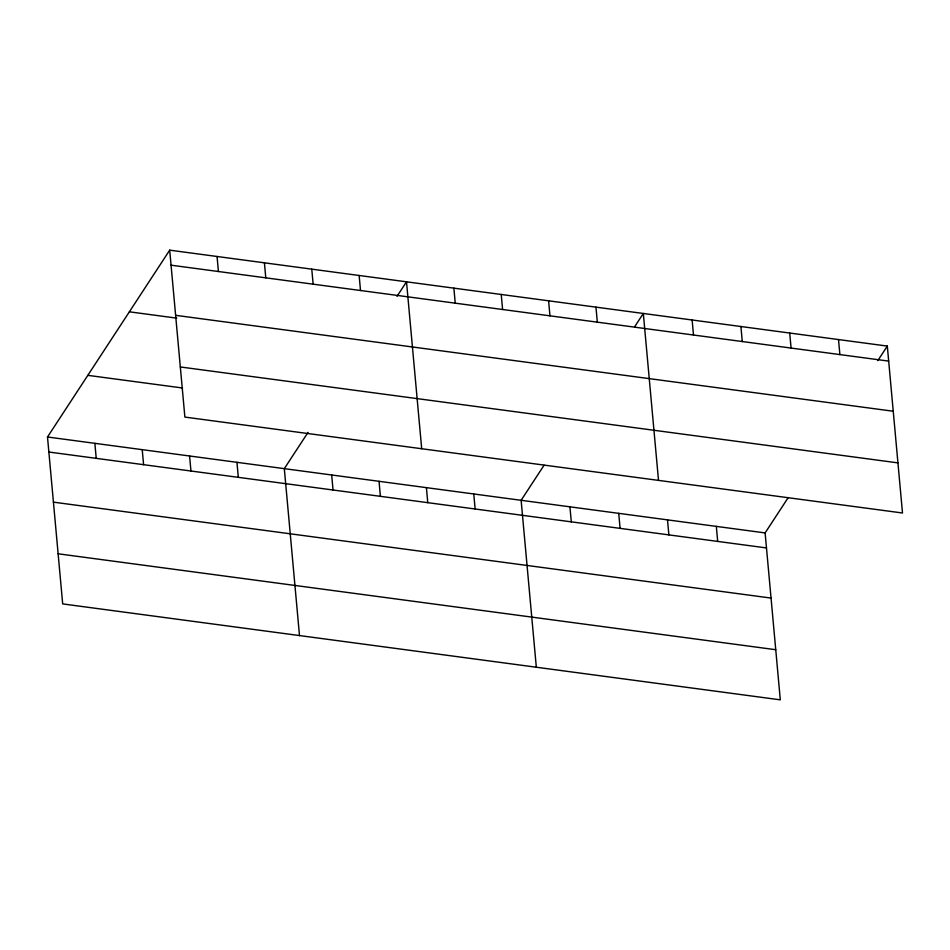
<?xml version="1.0" encoding="UTF-8"?>
<svg xmlns="http://www.w3.org/2000/svg" width="950" height="950" viewBox="0 0 950 950"><rect width="100%" height="100%" fill="white"/><g stroke="black" fill="none" stroke-linecap="round" stroke-linejoin="round"><path stroke-width="1.43" d="M788.049 497.859L765.118 532.914L780.306 699.841L62.688 603.915L47.5 437L169.694 250.159L887.312 346.085L902.5 513L184.882 417.086L169.694 250.159M308.037 432.381L284.311 468.647L299.499 635.574M397.017 296.329L406.505 281.817L421.693 448.733M544.053 465.251L521.122 500.306L536.322 667.221M634.624 326.776L643.316 313.476L658.516 480.391M877.824 360.596L887.312 346.085M171.059 265.181L888.678 361.107M175.619 315.317L893.238 411.231M129.366 311.814L176.736 318.143M180.322 366.961L897.94 462.876M87.827 375.345L182.554 388.004M47.5 437L765.118 532.914M48.866 452.022L766.484 547.936M53.426 502.146L771.044 598.072M58.128 553.791L775.746 649.717M838.506 339.566L839.883 354.588M789.711 333.046L791.077 348.068M740.917 326.515L742.283 341.537M716.324 526.395L717.689 541.417M692.123 319.996L693.488 335.017M667.518 519.876L668.883 534.898M618.723 513.356L620.089 528.378M595.959 307.147L597.324 322.169M569.929 506.825L571.294 521.847M548.589 300.806L549.967 315.839M501.232 294.476L502.598 309.498M473.765 493.976L475.131 508.998M453.874 288.147L455.24 303.169M426.396 487.647L427.773 502.669M379.038 481.317L380.404 496.339M359.147 275.488L360.513 290.51M331.681 474.976L333.046 489.998M311.778 269.159L313.144 284.181M264.421 262.829L265.786 277.851M236.954 462.317L238.319 477.339M217.051 256.488L218.429 271.522M189.584 455.988L190.95 471.01M142.227 449.659L143.593 464.681M94.857 443.329L96.235 458.351"/></g></svg>
